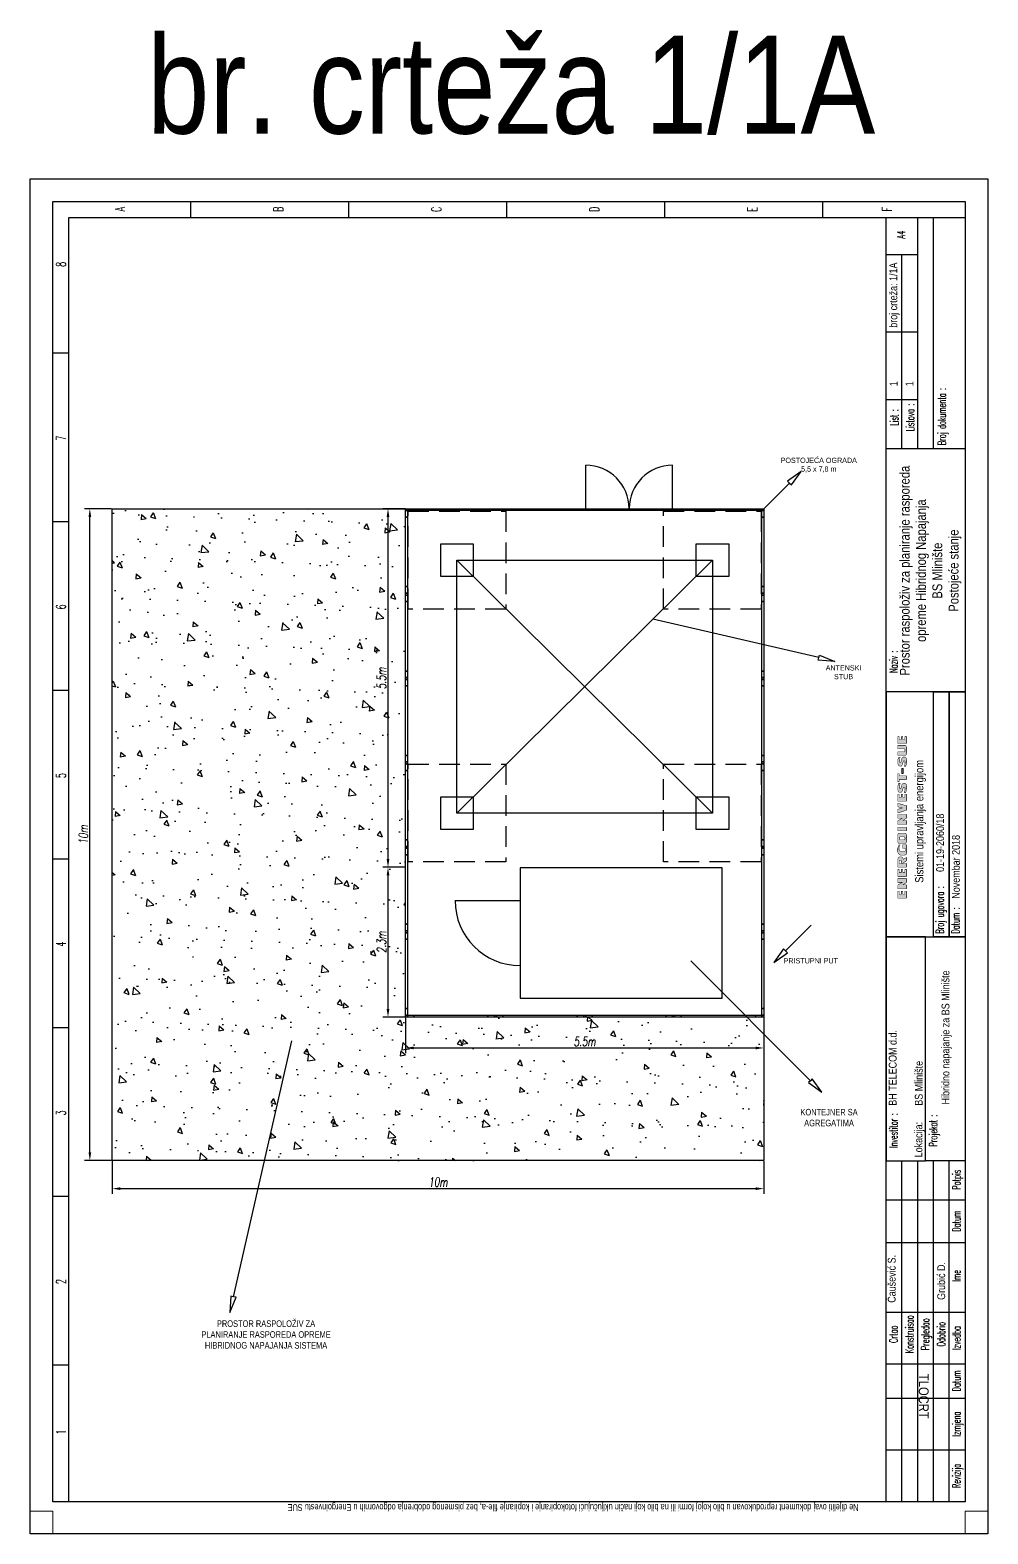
# Model space of a CAD drawing. Header units: millimetres. Extents: x 17886 to 18265, y -8727 to -7321.
# Drawn here: x 17885.7 to 18032.7, y -7551.6 to -7320.9 of the extents above; entities that cross this region are included whole.
import ezdxf

# ---------------------------------------------------------------- set-up
doc = ezdxf.new("R2010")
doc.units = ezdxf.units.MM
doc.linetypes.add('HIDDEN2', pattern=[4.7625, 3.175, -1.5875])
for name, color, linetype in [('00 uvodnice', 82, 'Continuous'), ('01-KOSTUR ORMARA', 7, 'Continuous'), ('OO cn60', 1, 'Continuous')]:
    doc.layers.add(name, color=color, linetype=linetype)
doc.layers.add('50 plava', color=5, linetype='Continuous', lineweight=0)
doc.styles.add('ARIAL NARROW', font='ARIALN.TTF')
doc.styles.add('KOTE ZA MONNTAZU', font='simplex.shx', dxfattribs={"width": 0.7, "oblique": 8, "height": 1.4})
doc.styles.add('simboli', font='symbol.ttf', dxfattribs={"width": 0.6, "height": 2.2})
doc.dimstyles.new('KOTE ZA MONTAZU u Metrima', dxfattribs={"dimscale": 0, "dimtxt": 1.4, "dimasz": 1.25, "dimexe": 0.8, "dimexo": 0.1, "dimgap": 0.3, "dimtad": 1, "dimdec": 4, "dimlfac": 0.1, "dimzin": 12, "dimdsep": 46, "dimtxsty": 'KOTE ZA MONNTAZU', "dimcen": 1.25, "dimclrt": 1, "dimadec": 4, "dimazin": 0, "dimtfac": 1, "dimtdec": 4, "dimtmove": 0, "dimatfit": 3, "dimfxl": 1, "dimtolj": 2, "dimtzin": 0, "dimarcsym": 0})

# ---------------------------------------------------------------- blocks, each defined once
blk = doc.blocks.new('*D229')
at = {"color": 0, "lineweight": -2, "transparency": 16777216}
for p, q in [((17943.2, -7449.34), (17939.81, -7449.34)), ((17940.61, -7471.09), (17940.61, -7450.59)), ((17943.2, -7472.34), (17939.81, -7472.34))]:
    blk.add_line(p, q, dxfattribs=at)
at = {"color": 0, "transparency": 16777216}
for points in [[(17940.4, -7450.59), (17940.82, -7450.59), (17940.61, -7449.34)], [(17940.4, -7471.09), (17940.82, -7471.09), (17940.61, -7472.34)]]:
    blk.add_solid(points, dxfattribs=at)
at = {"layer": 'Defpoints', "color": 0, "transparency": 16777216}
for p in [(17940.61, -7449.34), (17943.3, -7449.34), (17943.3, -7472.34)]:
    blk.add_point(p, dxfattribs=at)
at = {"color": 1, "transparency": 16777216, "insert": (17939.61, -7460.84), "char_height": 1.4, "attachment_point": 5, "rotation": 90, "style": 'KOTE ZA MONNTAZU'}
blk.add_mtext('\\A2;2.3m', dxfattribs=at)
blk = doc.blocks.new('*D230')
at = {"color": 0, "lineweight": -2, "transparency": 16777216}
for p, q in [((17943.2, -7394.34), (17939.81, -7394.34)), ((17940.61, -7448.09), (17940.61, -7395.59)), ((17943.2, -7449.34), (17939.81, -7449.34))]:
    blk.add_line(p, q, dxfattribs=at)
at = {"color": 0, "transparency": 16777216}
for points in [[(17940.4, -7395.59), (17940.82, -7395.59), (17940.61, -7394.34)], [(17940.4, -7448.09), (17940.82, -7448.09), (17940.61, -7449.34)]]:
    blk.add_solid(points, dxfattribs=at)
at = {"layer": 'Defpoints', "color": 0, "transparency": 16777216}
for p in [(17940.61, -7394.34), (17943.3, -7394.34), (17943.3, -7449.34)]:
    blk.add_point(p, dxfattribs=at)
at = {"color": 1, "transparency": 16777216, "insert": (17939.61, -7420.35), "char_height": 1.4, "attachment_point": 5, "rotation": 90, "style": 'KOTE ZA MONNTAZU'}
blk.add_mtext('\\A2;5.5m', dxfattribs=at)
blk = doc.blocks.new('*D231')
at = {"color": 0, "lineweight": -2, "transparency": 16777216}
for p, q in [((17943.3, -7472.44), (17943.3, -7477.87)), ((17998.3, -7472.44), (17998.3, -7477.87)), ((17944.55, -7477.07), (17997.05, -7477.07))]:
    blk.add_line(p, q, dxfattribs=at)
at = {"color": 0, "transparency": 16777216}
for points in [[(17944.55, -7476.86), (17944.55, -7477.28), (17943.3, -7477.07)], [(17997.05, -7476.86), (17997.05, -7477.28), (17998.3, -7477.07)]]:
    blk.add_solid(points, dxfattribs=at)
at = {"layer": 'Defpoints', "color": 0, "transparency": 16777216}
for p in [(17943.3, -7472.34), (17998.3, -7472.34), (17998.3, -7477.07)]:
    blk.add_point(p, dxfattribs=at)
at = {"color": 1, "transparency": 16777216, "insert": (17970.8, -7476.07), "char_height": 1.4, "attachment_point": 5, "style": 'KOTE ZA MONNTAZU'}
blk.add_mtext('\\A2;5.5m', dxfattribs=at)
blk = doc.blocks.new('*D227')
at = {"color": 0, "lineweight": -2, "transparency": 16777216}
for p, q in [((17898.3, -7494.44), (17898.3, -7499.45)), ((17998.3, -7494.44), (17998.3, -7499.45)), ((17899.55, -7498.65), (17997.05, -7498.65))]:
    blk.add_line(p, q, dxfattribs=at)
at = {"color": 0, "transparency": 16777216}
for points in [[(17899.55, -7498.44), (17899.55, -7498.86), (17898.3, -7498.65)], [(17997.05, -7498.44), (17997.05, -7498.86), (17998.3, -7498.65)]]:
    blk.add_solid(points, dxfattribs=at)
at = {"layer": 'Defpoints', "color": 0, "transparency": 16777216}
for p in [(17898.3, -7494.34), (17998.3, -7494.34), (17998.3, -7498.65)]:
    blk.add_point(p, dxfattribs=at)
at = {"color": 1, "transparency": 16777216, "insert": (17948.3, -7497.65), "char_height": 1.4, "attachment_point": 5, "style": 'KOTE ZA MONNTAZU'}
blk.add_mtext('\\A2;10m', dxfattribs=at)
blk = doc.blocks.new('*D228')
at = {"color": 0, "lineweight": -2, "transparency": 16777216}
for p, q in [((17898.2, -7394.34), (17894.05, -7394.34)), ((17894.85, -7493.09), (17894.85, -7395.59)), ((17898.2, -7494.34), (17894.05, -7494.34))]:
    blk.add_line(p, q, dxfattribs=at)
at = {"color": 0, "transparency": 16777216}
for points in [[(17894.65, -7395.59), (17895.06, -7395.59), (17894.85, -7394.34)], [(17894.65, -7493.09), (17895.06, -7493.09), (17894.85, -7494.34)]]:
    blk.add_solid(points, dxfattribs=at)
at = {"layer": 'Defpoints', "color": 0, "transparency": 16777216}
for p in [(17894.85, -7394.34), (17898.3, -7394.34), (17898.3, -7494.34)]:
    blk.add_point(p, dxfattribs=at)
at = {"color": 1, "transparency": 16777216, "insert": (17893.85, -7444.34), "char_height": 1.4, "attachment_point": 5, "rotation": 90, "style": 'KOTE ZA MONNTAZU'}
blk.add_mtext('\\A2;10m', dxfattribs=at)
blk = doc.blocks.new('Zaglavlje A4 prazno-Sue')
at = {"layer": '50 plava', "linetype": 'Continuous'}
h = blk.add_hatch(color=152, dxfattribs=at)
h.paths.add_polyline_path([(140.2, 18.67), (140.81, 18.67, 0.414214), (140.85, 18.7), (140.85, 18.96, 0.414214), (140.81, 18.99), (140.2, 18.99), (140.2, 19.45), (140.81, 19.45, 0.414214), (140.85, 19.48), (140.85, 19.74, 0.414214), (140.81, 19.77), (139.37, 19.77, 0.414214), (139.33, 19.74), (139.33, 17.86, 0.414214), (139.37, 17.83), (140.81, 17.83, 0.414214), (140.85, 17.86), (140.85, 18.17, 0.414214), (140.81, 18.21), (140.2, 18.21)])
h.paths.add_polyline_path([(141.39, 17.86, 0.414214), (141.42, 17.83), (142.22, 17.83, 0.414214), (142.25, 17.86), (142.25, 18.64), (142.78, 17.84, 0.250765), (142.81, 17.83), (143.57, 17.83, 0.414214), (143.6, 17.86), (143.6, 19.74, 0.414214), (143.57, 19.77), (142.82, 19.77, 0.414214), (142.79, 19.74), (142.79, 18.8), (142.21, 19.76, 0.261275), (142.18, 19.77), (141.42, 19.77, 0.414214), (141.39, 19.74)])
h.paths.add_polyline_path([(144.13, 17.86, 0.414214), (144.16, 17.83), (145.61, 17.83, 0.414214), (145.64, 17.86), (145.64, 18.17, 0.414214), (145.61, 18.21), (144.99, 18.21), (144.99, 18.67), (145.61, 18.67, 0.414214), (145.64, 18.7), (145.64, 18.96, 0.414214), (145.61, 18.99), (144.99, 18.99), (144.99, 19.45), (145.61, 19.45, 0.414214), (145.64, 19.48), (145.64, 19.74, 0.414214), (145.61, 19.77), (144.16, 19.77, 0.414214), (144.13, 19.74)])
h.paths.add_polyline_path([(146.14, 17.83), (146.91, 17.83, 0.414214), (146.95, 17.86), (146.95, 18.75), (146.95, 19.45), (147.38, 19.45, -1.104988), (147.33, 18.91), (146.95, 18.91), (146.95, 18.75), (147.53, 17.84, 0.254408), (147.56, 17.83), (148.24, 17.83, 0.593374), (148.26, 17.88), (147.81, 18.58, 1), (147.81, 19.77), (146.17, 19.77, 0.414214), (146.14, 19.74)])
h.paths.add_polyline_path([(148.77, 18.31, 0.360865), (149.18, 17.82), (151.04, 17.82), (151.04, 18.7, 0.414214), (151, 18.74), (150.32, 18.74, 0.414214), (150.28, 18.7), (150.28, 18.31, -0.333333), (150.12, 18.09), (149.8, 18.09, -0.5), (149.63, 18.31), (149.63, 19.17, -0.414214), (149.96, 19.49), (150.39, 19.49, -0.2), (151.04, 19.22), (151.04, 19.49), (150.44, 19.71), (150.26, 19.78), (149.98, 19.78), (149.58, 19.78, 0.332065), (148.77, 19.17)])
h.paths.add_polyline_path([(151.32, 18.26, 0.414214), (151.75, 17.83), (153.16, 17.83, 0.396216), (153.56, 18.22), (153.56, 19.42, 0.440087), (153.16, 19.77), (151.75, 19.77, 0.443886), (151.32, 19.4)])
h.paths.add_polyline_path([(152.13, 19.2, -0.414214), (152.35, 19.42), (152.56, 19.42, -0.414214), (152.78, 19.2), (152.78, 18.4, -0.414214), (152.56, 18.18), (152.35, 18.18, -0.414214), (152.13, 18.4)], flags=16)
h.paths.add_polyline_path([(154.08, 17.86, 0.414214), (154.11, 17.83), (154.85, 17.83, 0.414214), (154.89, 17.86), (154.89, 19.74, 0.414214), (154.85, 19.77), (154.11, 19.77, 0.414214), (154.08, 19.74)])
h.paths.add_polyline_path([(156.34, 18.64), (156.87, 17.84, 0.250765), (156.9, 17.83), (157.66, 17.83, 0.414214), (157.69, 17.86), (157.69, 19.74, 0.414214), (157.66, 19.77), (156.92, 19.77, 0.414214), (156.88, 19.74), (156.88, 18.8), (156.3, 19.76, 0.261275), (156.27, 19.77), (155.51, 19.77, 0.414214), (155.48, 19.74), (155.48, 17.86, 0.414214), (155.51, 17.83), (156.31, 17.83, 0.414214), (156.34, 17.86)])
h.paths.add_polyline_path([(158.61, 17.85, 0.325009), (158.64, 17.83), (159.56, 17.83, 0.336906), (159.59, 17.85), (160.11, 19.73, 0.495992), (160.08, 19.77), (159.4, 19.77, 0.336906), (159.36, 19.75), (159.1, 18.8), (158.8, 19.75, 0.32721), (158.77, 19.77), (158.03, 19.77, 0.509423), (158, 19.73)])
h.paths.add_polyline_path([(160.61, 17.86, 0.414214), (160.64, 17.83), (162.09, 17.83, 0.414214), (162.12, 17.86), (162.12, 18.17, 0.414214), (162.09, 18.21), (161.47, 18.21), (161.47, 18.67), (162.09, 18.67, 0.414214), (162.12, 18.7), (162.12, 18.96, 0.414214), (162.09, 18.99), (161.47, 18.99), (161.47, 19.45), (162.09, 19.45, 0.414214), (162.12, 19.48), (162.12, 19.74, 0.414214), (162.09, 19.77), (160.64, 19.77, 0.414214), (160.61, 19.74)])
h.paths.add_polyline_path([(163.31, 19.22), (163.34, 19.33), (163.41, 19.37), (163.54, 19.42), (163.68, 19.42), (163.83, 19.41), (164.01, 19.36), (164.18, 19.32), (164.5, 19.24), (164.5, 19.54), (164.17, 19.66), (163.93, 19.76), (163.66, 19.76), (163.24, 19.76), (163.02, 19.75), (162.73, 19.61), (162.59, 19.49), (162.5, 19.33), (162.49, 19.19), (162.51, 19.06), (162.56, 18.95), (162.61, 18.92), (162.67, 18.87), (162.75, 18.82), (162.84, 18.78), (162.96, 18.74), (163.09, 18.71), (163.21, 18.68), (163.44, 18.59), (163.59, 18.54), (163.66, 18.46), (163.67, 18.37), (163.67, 18.3), (163.63, 18.25), (163.55, 18.2), (163.41, 18.18), (163.24, 18.17), (163.09, 18.19), (162.93, 18.2), (162.73, 18.26), (162.5, 18.36), (162.47, 18.29), (162.45, 18.1), (162.59, 18.01), (162.71, 17.96), (162.9, 17.9), (163.08, 17.85), (163.24, 17.82), (163.95, 17.82), (164.19, 17.88), (164.33, 17.97), (164.42, 18.06), (164.49, 18.21), (164.52, 18.32), (164.53, 18.44), (164.52, 18.51), (164.47, 18.64), (164.37, 18.75), (164.24, 18.85), (164.08, 18.87), (163.91, 18.92), (163.8, 18.98), (163.68, 19.01), (163.55, 19.04), (163.37, 19.1)])
h.paths.add_polyline_path([(165.39, 17.87, 0.414214), (165.42, 17.83), (166.11, 17.83, 0.414214), (166.14, 17.87), (166.14, 19.46), (166.61, 19.46, 0.414214), (166.64, 19.5), (166.64, 19.74, 0.414214), (166.61, 19.77), (164.91, 19.77, 0.414214), (164.87, 19.74), (164.87, 19.5, 0.414214), (164.91, 19.46), (165.39, 19.46)])
h = blk.add_hatch(color=152, dxfattribs=at)
h.paths.add_polyline_path([(174.09, 18.99), (174.09, 19.45), (174.71, 19.45, 0.414214), (174.74, 19.48), (174.74, 19.74, 0.414214), (174.71, 19.77), (173.26, 19.77, 0.414214), (173.23, 19.74), (173.23, 17.86, 0.414214), (173.26, 17.83), (174.71, 17.83, 0.414214), (174.74, 17.86), (174.74, 18.17, 0.414214), (174.71, 18.21), (174.09, 18.21), (174.09, 18.67), (174.71, 18.67, 0.414214), (174.74, 18.7), (174.74, 18.96, 0.414214), (174.71, 18.99)])
h.paths.add_polyline_path([(172.84, 19.77), (172.05, 19.77), (172.05, 18.4, -0.414214), (171.84, 18.18), (171.62, 18.18, -0.414214), (171.41, 18.4), (171.41, 19.77), (170.6, 19.77), (170.6, 18.26, 0.414214), (171.03, 17.83), (172.43, 17.83, 0.42682), (172.84, 18.26)])
h.paths.add_polyline_path([(170.23, 18.21), (170.27, 18.32), (170.28, 18.44), (170.27, 18.51), (170.22, 18.64), (170.12, 18.75), (169.98, 18.85), (169.83, 18.87), (169.66, 18.92), (169.54, 18.98), (169.43, 19.01), (169.3, 19.04), (169.15, 19.09), (169.11, 19.13), (169.06, 19.22), (169.08, 19.33), (169.16, 19.37), (169.29, 19.42), (169.43, 19.42), (169.58, 19.41), (169.76, 19.36), (169.93, 19.32), (170.25, 19.24), (170.25, 19.54), (169.92, 19.66), (169.68, 19.76), (169.41, 19.76), (168.99, 19.76), (168.76, 19.75), (168.47, 19.61), (168.34, 19.49), (168.25, 19.33), (168.24, 19.19), (168.26, 19.06), (168.3, 18.95), (168.36, 18.92), (168.42, 18.87), (168.5, 18.82), (168.59, 18.78), (168.71, 18.74), (168.83, 18.71), (168.96, 18.68), (169.18, 18.59), (169.34, 18.54), (169.41, 18.46), (169.42, 18.37), (169.42, 18.3), (169.38, 18.25), (169.3, 18.2), (169.16, 18.18), (168.99, 18.17), (168.83, 18.19), (168.68, 18.2), (168.47, 18.26), (168.25, 18.36), (168.21, 18.29), (168.2, 18.1), (168.34, 18.01), (168.46, 17.96), (168.64, 17.9), (168.82, 17.85), (168.99, 17.82), (169.7, 17.82), (169.94, 17.88), (170.08, 17.97), (170.17, 18.06)])
h.paths.add_polyline_path([(167.76, 18.58), (167.76, 18.9), (166.66, 18.9), (166.66, 18.58)])
at = {"color": 7, "true_color": 0xffffff}
blk.add_lwpolyline([(297, 0), (0, 0), (0, 210), (297, 210)], close=True, dxfattribs=at)
at = {"color": 7, "lineweight": 0, "true_color": 0xffffff}
for points in [[(5, 205), (0, 205), (0, 210), (5, 210)], [(5, 0), (0, 0), (0, 5), (5, 5)]]:
    blk.add_lwpolyline(points, close=True, dxfattribs=at)
at = {"layer": '01-KOSTUR ORMARA'}
for p, q in [((36.96, 201.53), (36.96, 205)), ((73.93, 201.53), (73.93, 205)), ((110.89, 201.53), (110.89, 205)), ((147.86, 201.53), (147.86, 205)), ((184.82, 201.53), (184.82, 205)), ((221.78, 201.53), (221.78, 205)), ((258.75, 201.53), (258.75, 205)), ((288.53, 174.79), (292, 174.79)), ((288.53, 140.13), (292, 140.13)), ((288.53, 105.48), (292, 105.48)), ((288.53, 70.83), (292, 70.83)), ((288.53, 36.17), (292, 36.17)), ((18.35, 5), (18.35, 22.33)), ((29.7, 5), (29.7, 22.33)), ((37.21, 5), (37.21, 22.33)), ((48.56, 5), (48.56, 22.33)), ((63.76, 5), (63.76, 22.33)), ((73.18, 5), (73.18, 22.33)), ((248.58, 15.4), (248.58, 22.33)), ((263.39, 15.4), (263.39, 22.33)), ((280.35, 15.4), (280.35, 22.33)), ((7, 18.86), (81.79, 18.86)), ((237.86, 18.86), (280.35, 18.86)), ((7, 15.4), (81.79, 15.4)), ((237.86, 15.4), (288.53, 15.4)), ((7, 11.93), (81.79, 11.93)), ((237.86, 11.93), (288.53, 11.93)), ((7, 8.47), (81.79, 8.47))]:
    blk.add_line(p, q, dxfattribs=at)
for points in [[(7, 205), (292, 205), (292, 5), (7, 5)], [(7, 22.33), (288.53, 22.33), (288.53, 5), (7, 5)], [(81.79, 13.66), (130.83, 13.66), (130.83, 22.33), (81.79, 22.33)], [(130.83, 11.93), (184.55, 11.93), (184.55, 22.33), (130.83, 22.33)], [(184.55, 22.33), (237.86, 22.33), (237.86, 5), (184.55, 5)], [(81.79, 13.66), (130.83, 13.66), (130.83, 5), (81.79, 5)], [(130.83, 11.93), (184.55, 11.93), (184.55, 8.47), (130.83, 8.47)], [(130.83, 8.47), (184.55, 8.47), (184.55, 5), (130.83, 5)]]:
    blk.add_lwpolyline(points, close=True, dxfattribs=at)
blk.add_lwpolyline([(7, 201.53), (288.53, 201.53), (288.53, 5)], dxfattribs=at)
at = {"layer": '50 plava', "color": 152, "linetype": 'Continuous', "const_width": 0.104}
for points in [[(140.81, 17.83), (139.37, 17.83, -0.414214), (139.33, 17.86), (139.33, 19.74, -0.414214), (139.37, 19.77), (140.81, 19.77, -0.414214), (140.85, 19.74), (140.85, 19.48, -0.414214), (140.81, 19.45), (140.2, 19.45), (140.2, 18.99), (140.81, 18.99, -0.414214), (140.85, 18.96), (140.85, 18.7, -0.414214), (140.81, 18.67), (140.2, 18.67), (140.2, 18.21), (140.81, 18.21, -0.414214), (140.85, 18.17), (140.85, 17.86, -0.414214)], [(141.39, 19.74), (141.39, 17.86, 0.414214), (141.42, 17.83), (142.22, 17.83, 0.414214), (142.25, 17.86), (142.25, 18.64), (142.78, 17.84, 0.250765), (142.81, 17.83), (143.57, 17.83, 0.414214), (143.6, 17.86), (143.6, 19.74, 0.414214), (143.57, 19.77), (142.82, 19.77, 0.414214), (142.79, 19.74), (142.79, 18.8), (142.21, 19.76, 0.261275), (142.18, 19.77), (141.42, 19.77, 0.414214)], [(145.61, 17.83), (144.16, 17.83, -0.414214), (144.13, 17.86), (144.13, 19.74, -0.414214), (144.16, 19.77), (145.61, 19.77, -0.414214), (145.64, 19.74), (145.64, 19.48, -0.414214), (145.61, 19.45), (144.99, 19.45), (144.99, 18.99), (145.61, 18.99, -0.414214), (145.64, 18.96), (145.64, 18.7, -0.414214), (145.61, 18.67), (144.99, 18.67), (144.99, 18.21), (145.61, 18.21, -0.414214), (145.64, 18.17), (145.64, 17.86, -0.414214)], [(151.32, 18.26), (151.32, 19.4, -0.443886), (151.75, 19.77), (153.16, 19.77, -0.459508), (153.56, 19.4), (153.56, 18.26, -0.42682), (153.16, 17.83), (151.75, 17.83, -0.414214)], [(154.08, 17.86), (154.08, 19.74, -0.414214), (154.11, 19.77), (154.85, 19.77, -0.414214), (154.89, 19.74), (154.89, 17.86, -0.414214), (154.85, 17.83), (154.11, 17.83, -0.414214)], [(155.48, 19.74), (155.48, 17.86, 0.414214), (155.51, 17.83), (156.31, 17.83, 0.414214), (156.34, 17.86), (156.34, 18.64), (156.87, 17.84, 0.250765), (156.9, 17.83), (157.66, 17.83, 0.414214), (157.69, 17.86), (157.69, 19.74, 0.414214), (157.66, 19.77), (156.92, 19.77, 0.414214), (156.88, 19.74), (156.88, 18.8), (156.3, 19.76, 0.261275), (156.27, 19.77), (155.51, 19.77, 0.414214)], [(158, 19.73), (158.61, 17.85, 0.325009), (158.64, 17.83), (159.56, 17.83, 0.336906), (159.59, 17.85), (160.11, 19.73, 0.495992), (160.08, 19.77), (159.4, 19.77, 0.336906), (159.36, 19.75), (159.1, 18.8), (158.8, 19.75, 0.32721), (158.77, 19.77), (158.03, 19.77, 0.509423)], [(162.09, 17.83), (160.64, 17.83, -0.414214), (160.61, 17.86), (160.61, 19.74, -0.414214), (160.64, 19.77), (162.09, 19.77, -0.414214), (162.12, 19.74), (162.12, 19.48, -0.414214), (162.09, 19.45), (161.47, 19.45), (161.47, 18.99), (162.09, 18.99, -0.414214), (162.12, 18.96), (162.12, 18.7, -0.414214), (162.09, 18.67), (161.47, 18.67), (161.47, 18.21), (162.09, 18.21, -0.414214), (162.12, 18.17), (162.12, 17.86, -0.414214)], [(164.87, 19.5), (164.87, 19.74, -0.414214), (164.91, 19.77), (166.61, 19.77, -0.414214), (166.64, 19.74), (166.64, 19.5, -0.414214), (166.61, 19.46), (166.14, 19.46), (166.14, 17.87, -0.414214), (166.11, 17.83), (165.42, 17.83, -0.414214), (165.39, 17.87), (165.39, 19.46), (164.91, 19.46, -0.414214)], [(171.41, 19.77), (171.41, 18.4, 0.414214), (171.62, 18.18), (171.84, 18.18, 0.414214), (172.05, 18.4), (172.05, 19.77), (172.84, 19.77), (172.84, 18.26, -0.42682), (172.43, 17.83), (171.03, 17.83, -0.414214), (170.6, 18.26), (170.6, 19.77)], [(174.71, 17.83), (173.26, 17.83, -0.414214), (173.23, 17.86), (173.23, 19.74, -0.414214), (173.26, 19.77), (174.71, 19.77, -0.414214), (174.74, 19.74), (174.74, 19.48, -0.414214), (174.71, 19.45), (174.09, 19.45), (174.09, 18.99), (174.71, 18.99, -0.414214), (174.74, 18.96), (174.74, 18.7, -0.414214), (174.71, 18.67), (174.09, 18.67), (174.09, 18.21), (174.71, 18.21, -0.414214), (174.74, 18.17), (174.74, 17.86, -0.414214)], [(152.13, 18.4), (152.13, 19.2, -0.414214), (152.35, 19.42), (152.56, 19.42, -0.414214), (152.78, 19.2), (152.78, 18.4, -0.414214), (152.56, 18.18), (152.35, 18.18, -0.414214)]]:
    blk.add_lwpolyline(points, format="xyb", close=True, dxfattribs=at)
for points in [[(146.14, 17.83), (146.14, 19.74, -0.414214), (146.17, 19.77), (147.81, 19.77, -1), (147.81, 18.58), (148.26, 17.88, -0.593374), (148.24, 17.83), (147.56, 17.83, -0.254408), (147.53, 17.84), (146.95, 18.75), (146.95, 17.86, -0.414214), (146.91, 17.83), (146.14, 17.83)], [(151.04, 17.82), (151.04, 18.7, 0.414214), (151, 18.74), (150.32, 18.74, 0.414214), (150.28, 18.7), (150.28, 18.31, -0.333333), (150.12, 18.09), (149.8, 18.09, -0.5), (149.63, 18.31), (149.63, 19.17, -0.414214), (149.96, 19.49), (150.39, 19.49, -0.2), (151.04, 19.22), (151.04, 19.49), (150.44, 19.71), (150.26, 19.78), (149.98, 19.78), (149.58, 19.78, 0.332065), (148.77, 19.17), (148.77, 18.31, 0.360865), (149.18, 17.82), (151.04, 17.82)], [(146.95, 18.75), (146.95, 19.45), (147.38, 19.45, -1.104988), (147.33, 18.91), (146.95, 18.91)]]:
    blk.add_lwpolyline(points, format="xyb", dxfattribs=at)
for points in [[(164.5, 19.24), (164.5, 19.54), (164.17, 19.66), (163.93, 19.76), (163.66, 19.76), (163.24, 19.76), (163.02, 19.75), (162.73, 19.61), (162.59, 19.49), (162.5, 19.33), (162.49, 19.19), (162.51, 19.06), (162.56, 18.95), (162.61, 18.92), (162.67, 18.87), (162.75, 18.82), (162.84, 18.78), (162.96, 18.74), (163.09, 18.71), (163.21, 18.68), (163.44, 18.59), (163.59, 18.54), (163.66, 18.46), (163.67, 18.37), (163.67, 18.3), (163.63, 18.25), (163.55, 18.2), (163.41, 18.18), (163.24, 18.17), (163.09, 18.19), (162.93, 18.2), (162.73, 18.26), (162.5, 18.36), (162.47, 18.29), (162.45, 18.1), (162.59, 18.01), (162.71, 17.96), (162.9, 17.9), (163.08, 17.85), (163.24, 17.82), (163.95, 17.82), (164.19, 17.88), (164.33, 17.97), (164.42, 18.06), (164.49, 18.21), (164.52, 18.32), (164.53, 18.44), (164.52, 18.51), (164.47, 18.64), (164.37, 18.75), (164.24, 18.85), (164.08, 18.87), (163.91, 18.92), (163.8, 18.98), (163.68, 19.01), (163.55, 19.04), (163.4, 19.09), (163.36, 19.13), (163.31, 19.22), (163.34, 19.33), (163.41, 19.37), (163.54, 19.42), (163.68, 19.42), (163.83, 19.41), (164.01, 19.36), (164.18, 19.32)], [(170.25, 19.24), (170.25, 19.54), (169.92, 19.66), (169.68, 19.76), (169.41, 19.76), (168.99, 19.76), (168.76, 19.75), (168.47, 19.61), (168.34, 19.49), (168.25, 19.33), (168.24, 19.19), (168.26, 19.06), (168.3, 18.95), (168.36, 18.92), (168.42, 18.87), (168.5, 18.82), (168.59, 18.78), (168.71, 18.74), (168.83, 18.71), (168.96, 18.68), (169.18, 18.59), (169.34, 18.54), (169.41, 18.46), (169.42, 18.37), (169.42, 18.3), (169.38, 18.25), (169.3, 18.2), (169.16, 18.18), (168.99, 18.17), (168.83, 18.19), (168.68, 18.2), (168.47, 18.26), (168.25, 18.36), (168.21, 18.29), (168.2, 18.1), (168.34, 18.01), (168.46, 17.96), (168.64, 17.9), (168.82, 17.85), (168.99, 17.82), (169.7, 17.82), (169.94, 17.88), (170.08, 17.97), (170.17, 18.06), (170.23, 18.21), (170.27, 18.32), (170.28, 18.44), (170.27, 18.51), (170.22, 18.64), (170.12, 18.75), (169.98, 18.85), (169.83, 18.87), (169.66, 18.92), (169.54, 18.98), (169.43, 19.01), (169.3, 19.04), (169.15, 19.09), (169.11, 19.13), (169.06, 19.22), (169.08, 19.33), (169.16, 19.37), (169.29, 19.42), (169.43, 19.42), (169.58, 19.41), (169.76, 19.36), (169.93, 19.32)]]:
    blk.add_lwpolyline(points, close=True, dxfattribs=at)
at = {"layer": '50 plava', "color": 152, "linetype": 'Continuous', "elevation": -0.1}
blk.add_lwpolyline([(166.66, 18.9), (167.76, 18.9), (167.76, 18.58), (166.66, 18.58)], close=True, dxfattribs=at)
at = {"color": 7, "width": 0.7}
blk.add_text('Ne dijeliti ovaj dokument reprodukovan u bilo kojoj formi ili na bilo koji način uključujući fotokopiranje i kopiranje file-a, bez pismenog odobrenja odgovornih u Energoinvestu SUE', height=1.5, rotation=90, dxfattribs=at).set_placement((6.54, 28.38))
at = {"layer": '00 uvodnice', "color": 0, "linetype": 'Continuous', "insert": (142.7, 15.95), "char_height": 1.8, "width": 32.6967, "attachment_point": 1, "style": 'ARIAL NARROW'}
blk.add_mtext('Sistemi upravljanja energijom', dxfattribs=at)
at = {"layer": 'OO cn60', "color": 0, "linetype": 'Continuous', "style": 'simboli'}
for s, insert, char_height, width, attachment_point in [('{\\Fsimplex|c238;1}', (22.35, 204.3), 2.1214, 5.8258, 2), ('{\\Fsimplex|c238;2}', (55.31, 204.3), 2.1214, 5.8258, 2), ('{\\Fsimplex|c0;3}', (92.27, 204.3), 2.1214, 5.8258, 2), ('{\\Fsimplex|c238;4}', (129.24, 204.3), 2.1214, 5.8258, 2), ('{\\Fsimplex|c238;5}', (166.2, 204.3), 2.1214, 5.8258, 2), ('{\\Fsimplex|c238;6}', (203.17, 204.3), 2.1214, 5.8258, 2), ('{\\Fsimplex|c238;7}', (240.13, 204.3), 2.1214, 5.8258, 2), ('{\\Fsimplex|c238;8}', (278.25, 204.3), 2.1214, 5.8258, 2), ('{\\Fsimplex|c238;A}', (290.3, 191.31), 2.1214, 5.8258, 2), ('{\\Fsimplex|c238;B}', (290.3, 156.66), 2.1214, 5.8258, 2), ('{\\Fsimplex|c238;C}', (290.3, 122), 2.1214, 5.8258, 2), ('{\\Fsimplex|c238;D}', (290.3, 87.35), 2.1214, 5.8258, 2), ('{\\Fsimplex|c238;E}', (290.3, 52.7), 2.1214, 5.8258, 2), ('{\\Fsimplex|c238;F}', (290.3, 23.18), 2.1214, 5.8258, 2), ('{\\Fsimplex|c238;Crtao}', (43.76, 21.56), 1.7679, 11.3046, 2), ('{\\Fsimplex|c238;Investitor :}', (88.39, 21.56), 1.7679, 11.3046, 2), ('{\\Fsimplex|c238;Naziv :}', (191.15, 21.56), 1.7679, 11.3046, 2), ('{\\Fsimplex|c238;List :}', (244.68, 21.41), 1.7679, 11.3046, 2), ('{\\Fsimplex|c238;A4}', (284.73, 19.89), 1.7679, 4.0787, 2), ('{\\Fsimplex|c238;Konstruisao}', (43.76, 18.09), 1.7679, 11.3046, 2), ('{\\Fsimplex|c238;Listova :}', (244.68, 17.94), 1.7679, 11.3046, 2), ('{\\Fsimplex|c238;Pregledao}', (43.76, 14.63), 1.7679, 11.3046, 2), ('{\\Fsimplex|c238;Odobrio}', (43.76, 11.16), 1.7679, 11.3046, 2), ('{\\Fsimplex|c238;Projekat :}', (88.39, 12.9), 1.7679, 11.3046, 2), ('{\\Fsimplex|c238;Broj ugovora :}', (131.54, 11.44), 1.7679, 14.0447, 1), ('{\\Fsimplex|c238;Broj dokumenta :}', (238.58, 11.01), 1.7679, 16.5025, 1), ('{\\Fsimplex|c238;Revizija}', (12.7, 7.78), 1.7679, 11.3046, 2), ('{\\Fsimplex|c238;Izmjena}', (24.06, 7.78), 1.7679, 11.3046, 2), ('{\\Fsimplex|c238;Datum}', (33.53, 7.78), 1.7679, 11.3046, 2), ('{\\Fsimplex|c238;Izvedba}', (42.91, 7.78), 1.7679, 11.3046, 2), ('{\\Fsimplex|c238;Ime}', (56.55, 7.78), 1.7679, 11.3046, 2), ('{\\Fsimplex|c238;Datum}', (68.51, 7.78), 1.7679, 11.3046, 2), ('{\\Fsimplex|c238;Potpis}', (77.61, 7.78), 1.7679, 11.3046, 2), ('{\\Fsimplex|c238;Datum :}', (131.54, 7.98), 1.7679, 11.3046, 1)]:
    blk.add_mtext(s, dxfattribs=dict(at, insert=insert, char_height=char_height, width=width, attachment_point=attachment_point))

msp = doc.modelspace()

# ---------------------------------------------------------------- hatches: boundary and pattern name
h = msp.add_hatch()
h.set_pattern_fill('AR-CONC', color=4, scale=0.05, angle=-90)
h.set_pattern_definition([(320, (25447.695, -8279.859), (-0.796954, -9.1092334), [0.9525, -10.4775]), (265, (25447.695, -8279.859), (9.552842, 1.762171), [0.762, -8.382029]), (10.45144, (25447.628, -8280.618), (8.755888, -7.347062), [0.8095, -8.904512]), (316.1842, (25450.235, -8279.859), (-2.102116, -13.553952), [1.42875, -15.71625]), (6.63556, (25450.06, -8280.989), (12.371306, -11.870207), [1.21425, -13.35678]), (261.18415, (25450.235, -8279.86), (12.371306, -11.870207), [1.142998, -12.572987]), (291, (25449.6, -8281.129), (-5.11326, -7.5807196), [0.9525, -10.4775]), (236, (25449.6, -8281.129), (9.209398, -3.090101), [0.762, -8.382]), (341.45144, (25449.1735, -8281.761), (4.096138, -10.670821), [0.8095, -8.904497]), (307.5, (25447.6947, -8279.8593), (4.227752, -0.1544302), [0, -8.2804, 0, -8.509, 0, -8.41375]), (277.5, (25447.6947, -8279.8593), (5.0090287, -3.340983), [0, -4.8514, 0, -8.0899, 0, -3.20675]), (237.5, (25447.6947, -8277.0272), (-0.2864372, -6.7795298), [0, -3.175, 0, -9.906, 0, -13.1445]), (227.5, (25447.6947, -8275.757), (1.2713246, -7.406459), [0, -4.1275, 0, -6.5786, 0, -9.3345])])
h.paths.add_polyline_path([(17998.29502, -7494.33697), (17998.29502, -7472.36697), (17990.01711, -7472.36697), (17990.01711, -7478.97494), (17990.43378, -7478.97494), (17990.01711, -7481.47494), (17989.60045, -7478.97494), (17990.01711, -7478.97494), (17990.01711, -7472.36697), (17943.26502, -7472.36697), (17943.26502, -7394.33697), (17898.29502, -7394.33697), (17898.29502, -7494.33697)])
h.paths.add_polyline_path([(17988.33658, -7481.63312), (17988.33658, -7489.06177), (17991.34959, -7489.06177), (17991.34959, -7481.63312)], flags=24)

# ---------------------------------------------------------------- linework, layer by layer
at = {"color": 4}
msp.add_line((17943.29502, -7394.33697), (17943.26502, -7394.33697), dxfattribs=at)
for points in [[(17970.94502, -7394.33697), (17970.94502, -7387.66197)], [(17984.29502, -7394.33697), (17984.29502, -7387.66197)]]:
    msp.add_lwpolyline(points, dxfattribs=at)
at = {"color": 1}
for points in [[(18002.23293, -7390.39906), (18002.52756, -7390.69369), (18004.0007, -7388.63129), (18001.9383, -7390.10443), (18002.23293, -7390.39906), (17998.29502, -7394.33697)], [(18006.72629, -7417.18944), (18006.82079, -7416.78363), (18009.16116, -7417.75639), (18006.6318, -7417.59525), (18006.72629, -7417.18944), (17981.27563, -7411.2633)], [(18001.60575, -7462.16461), (18001.31113, -7461.86998), (17999.83799, -7463.93238), (18001.90038, -7462.45924), (18001.60575, -7462.16461), (18005.54367, -7458.2267)], [(18005.42843, -7482.08754), (18005.1338, -7482.38217), (18007.1962, -7483.85531), (18005.72306, -7481.79291), (18005.42843, -7482.08754), (17987.06069, -7463.7198)], [(17916.90708, -7515.22188), (17916.50086, -7515.12918), (17916.35087, -7517.65922), (17917.31331, -7515.31458), (17916.90708, -7515.22188), (17925.85937, -7475.99269)]]:
    msp.add_lwpolyline(points, dxfattribs=at)
at = {"color": 3}
msp.add_lwpolyline([(17998.29502, -7394.33697), (17998.29502, -7494.33697), (17898.29502, -7494.33697), (17898.29502, -7394.33697)], close=True, dxfattribs=at)
at = {"color": 6}
for points in [[(17943.59502, -7394.33697), (17943.59502, -7394.63697), (17943.29502, -7394.63697), (17943.29502, -7394.33697)], [(17943.59502, -7395.63697), (17943.29502, -7395.63697), (17943.29502, -7394.63697), (17943.59502, -7394.63697)], [(17943.59502, -7395.63697), (17943.59502, -7406.28697), (17943.29502, -7406.28697), (17943.29502, -7395.63697)], [(17943.59502, -7394.63697), (17943.59502, -7394.33697), (17944.59502, -7394.33697), (17944.59502, -7394.63697)], [(17955.94502, -7394.33697), (17955.94502, -7394.63697), (17944.59502, -7394.63697), (17944.59502, -7394.33697)], [(17955.94502, -7394.63697), (17955.94502, -7394.33697), (17956.94502, -7394.33697), (17956.94502, -7394.63697)], [(17957.24502, -7394.33697), (17957.24502, -7394.63697), (17956.94502, -7394.63697), (17956.94502, -7394.33697)], [(17957.24502, -7394.63697), (17957.24502, -7394.33697), (17958.24502, -7394.33697), (17958.24502, -7394.63697)], [(17969.64502, -7394.33697), (17969.64502, -7394.63697), (17958.24502, -7394.63697), (17958.24502, -7394.33697)], [(17969.64502, -7394.63697), (17969.64502, -7394.33697), (17970.64502, -7394.33697), (17970.64502, -7394.63697)], [(17970.94502, -7394.33697), (17970.94502, -7394.63697), (17970.64502, -7394.63697), (17970.64502, -7394.33697)], [(17984.29502, -7394.33697), (17984.29502, -7394.63697), (17970.94502, -7394.63697), (17970.94502, -7394.33697)], [(17984.59502, -7394.33697), (17984.59502, -7394.63697), (17984.29502, -7394.63697), (17984.29502, -7394.33697)], [(17984.59502, -7394.63697), (17984.59502, -7394.33697), (17985.59502, -7394.33697), (17985.59502, -7394.63697)], [(17996.99502, -7394.33697), (17996.99502, -7394.63697), (17985.59502, -7394.63697), (17985.59502, -7394.33697)], [(17996.99502, -7394.63697), (17996.99502, -7394.33697), (17997.99502, -7394.33697), (17997.99502, -7394.63697)], [(17998.29502, -7394.33697), (17998.29502, -7394.63697), (17997.99502, -7394.63697), (17997.99502, -7394.33697)], [(17998.29502, -7395.63697), (17997.99502, -7395.63697), (17997.99502, -7394.63697), (17998.29502, -7394.63697)], [(17998.29502, -7395.63697), (17998.29502, -7406.28697), (17997.99502, -7406.28697), (17997.99502, -7395.63697)], [(17943.59502, -7407.28697), (17943.29502, -7407.28697), (17943.29502, -7406.28697), (17943.59502, -7406.28697)], [(17943.59502, -7407.28697), (17943.59502, -7407.58697), (17943.29502, -7407.58697), (17943.29502, -7407.28697)], [(17943.59502, -7408.58697), (17943.29502, -7408.58697), (17943.29502, -7407.58697), (17943.59502, -7407.58697)], [(17998.29502, -7407.28697), (17997.99502, -7407.28697), (17997.99502, -7406.28697), (17998.29502, -7406.28697)], [(17998.29502, -7407.28697), (17998.29502, -7407.58697), (17997.99502, -7407.58697), (17997.99502, -7407.28697)], [(17998.29502, -7408.58697), (17997.99502, -7408.58697), (17997.99502, -7407.58697), (17998.29502, -7407.58697)], [(17943.59502, -7408.58697), (17943.59502, -7419.23697), (17943.29502, -7419.23697), (17943.29502, -7408.58697)], [(17998.29502, -7408.58697), (17998.29502, -7419.23697), (17997.99502, -7419.23697), (17997.99502, -7408.58697)], [(17943.59502, -7420.23697), (17943.29502, -7420.23697), (17943.29502, -7419.23697), (17943.59502, -7419.23697)], [(17998.29502, -7420.23697), (17997.99502, -7420.23697), (17997.99502, -7419.23697), (17998.29502, -7419.23697)], [(17943.59502, -7420.23697), (17943.59502, -7420.53697), (17943.29502, -7420.53697), (17943.29502, -7420.23697)], [(17943.59502, -7421.53697), (17943.29502, -7421.53697), (17943.29502, -7420.53697), (17943.59502, -7420.53697)], [(17943.59502, -7421.53697), (17943.59502, -7432.18697), (17943.29502, -7432.18697), (17943.29502, -7421.53697)], [(17998.29502, -7420.23697), (17998.29502, -7420.53697), (17997.99502, -7420.53697), (17997.99502, -7420.23697)], [(17998.29502, -7421.53697), (17997.99502, -7421.53697), (17997.99502, -7420.53697), (17998.29502, -7420.53697)], [(17998.29502, -7421.53697), (17998.29502, -7432.18697), (17997.99502, -7432.18697), (17997.99502, -7421.53697)], [(17943.59502, -7433.18697), (17943.29502, -7433.18697), (17943.29502, -7432.18697), (17943.59502, -7432.18697)], [(17943.59502, -7433.18697), (17943.59502, -7433.48697), (17943.29502, -7433.48697), (17943.29502, -7433.18697)], [(17998.29502, -7433.18697), (17997.99502, -7433.18697), (17997.99502, -7432.18697), (17998.29502, -7432.18697)], [(17998.29502, -7433.18697), (17998.29502, -7433.48697), (17997.99502, -7433.48697), (17997.99502, -7433.18697)], [(17943.59502, -7434.48697), (17943.29502, -7434.48697), (17943.29502, -7433.48697), (17943.59502, -7433.48697)], [(17943.59502, -7434.48697), (17943.59502, -7445.13697), (17943.29502, -7445.13697), (17943.29502, -7434.48697)], [(17998.29502, -7434.48697), (17997.99502, -7434.48697), (17997.99502, -7433.48697), (17998.29502, -7433.48697)], [(17998.29502, -7434.48697), (17998.29502, -7445.13697), (17997.99502, -7445.13697), (17997.99502, -7434.48697)], [(17943.59502, -7446.13697), (17943.29502, -7446.13697), (17943.29502, -7445.13697), (17943.59502, -7445.13697)], [(17943.59502, -7446.13697), (17943.59502, -7446.43697), (17943.29502, -7446.43697), (17943.29502, -7446.13697)], [(17943.59502, -7447.43697), (17943.29502, -7447.43697), (17943.29502, -7446.43697), (17943.59502, -7446.43697)], [(17998.29502, -7446.13697), (17997.99502, -7446.13697), (17997.99502, -7445.13697), (17998.29502, -7445.13697)], [(17998.29502, -7446.13697), (17998.29502, -7446.43697), (17997.99502, -7446.43697), (17997.99502, -7446.13697)], [(17998.29502, -7447.43697), (17997.99502, -7447.43697), (17997.99502, -7446.43697), (17998.29502, -7446.43697)], [(17943.59502, -7447.43697), (17943.59502, -7458.08697), (17943.29502, -7458.08697), (17943.29502, -7447.43697)], [(17998.29502, -7447.43697), (17998.29502, -7458.08697), (17997.99502, -7458.08697), (17997.99502, -7447.43697)], [(17943.59502, -7459.08697), (17943.29502, -7459.08697), (17943.29502, -7458.08697), (17943.59502, -7458.08697)], [(17998.29502, -7459.08697), (17997.99502, -7459.08697), (17997.99502, -7458.08697), (17998.29502, -7458.08697)], [(17943.59502, -7459.08697), (17943.59502, -7459.38697), (17943.29502, -7459.38697), (17943.29502, -7459.08697)], [(17943.59502, -7460.38697), (17943.29502, -7460.38697), (17943.29502, -7459.38697), (17943.59502, -7459.38697)], [(17943.59502, -7460.38697), (17943.59502, -7471.03697), (17943.29502, -7471.03697), (17943.29502, -7460.38697)], [(17998.29502, -7459.08697), (17998.29502, -7459.38697), (17997.99502, -7459.38697), (17997.99502, -7459.08697)], [(17998.29502, -7460.38697), (17997.99502, -7460.38697), (17997.99502, -7459.38697), (17998.29502, -7459.38697)], [(17998.29502, -7460.38697), (17998.29502, -7471.03697), (17997.99502, -7471.03697), (17997.99502, -7460.38697)], [(17943.59502, -7472.03697), (17943.29502, -7472.03697), (17943.29502, -7471.03697), (17943.59502, -7471.03697)], [(17943.59502, -7472.03697), (17943.59502, -7472.33697), (17943.29502, -7472.33697), (17943.29502, -7472.03697)], [(17943.59502, -7472.33697), (17943.59502, -7472.03697), (17944.59502, -7472.03697), (17944.59502, -7472.33697)], [(17955.94502, -7472.03697), (17955.94502, -7472.33697), (17944.59502, -7472.33697), (17944.59502, -7472.03697)], [(17955.94502, -7472.33697), (17955.94502, -7472.03697), (17956.94502, -7472.03697), (17956.94502, -7472.33697)], [(17957.24502, -7472.03697), (17957.24502, -7472.33697), (17956.94502, -7472.33697), (17956.94502, -7472.03697)], [(17957.24502, -7472.33697), (17957.24502, -7472.03697), (17958.24502, -7472.03697), (17958.24502, -7472.33697)], [(17969.64502, -7472.03697), (17969.64502, -7472.33697), (17958.24502, -7472.33697), (17958.24502, -7472.03697)], [(17969.64502, -7472.33697), (17969.64502, -7472.03697), (17970.64502, -7472.03697), (17970.64502, -7472.33697)], [(17970.94502, -7472.03697), (17970.94502, -7472.33697), (17970.64502, -7472.33697), (17970.64502, -7472.03697)], [(17970.94502, -7472.33697), (17970.94502, -7472.03697), (17971.94502, -7472.03697), (17971.94502, -7472.33697)], [(17983.29502, -7472.03697), (17983.29502, -7472.33697), (17971.94502, -7472.33697), (17971.94502, -7472.03697)], [(17983.29502, -7472.33697), (17983.29502, -7472.03697), (17984.29502, -7472.03697), (17984.29502, -7472.33697)], [(17984.59502, -7472.03697), (17984.59502, -7472.33697), (17984.29502, -7472.33697), (17984.29502, -7472.03697)], [(17984.59502, -7472.33697), (17984.59502, -7472.03697), (17985.59502, -7472.03697), (17985.59502, -7472.33697)], [(17996.99502, -7472.03697), (17996.99502, -7472.33697), (17985.59502, -7472.33697), (17985.59502, -7472.03697)], [(17996.99502, -7472.33697), (17996.99502, -7472.03697), (17997.99502, -7472.03697), (17997.99502, -7472.33697)], [(17998.29502, -7472.03697), (17997.99502, -7472.03697), (17997.99502, -7471.03697), (17998.29502, -7471.03697)], [(17998.29502, -7472.03697), (17998.29502, -7472.33697), (17997.99502, -7472.33697), (17997.99502, -7472.03697)]]:
    msp.add_lwpolyline(points, close=True, dxfattribs=at)
at = {"linetype": 'HIDDEN2'}
for points in [[(17943.69502, -7409.73697), (17943.69502, -7394.73697), (17958.69502, -7394.73697), (17958.69502, -7409.73697)], [(17982.89502, -7409.73697), (17982.89502, -7394.73697), (17997.89502, -7394.73697), (17997.89502, -7409.73697)]]:
    msp.add_lwpolyline(points, close=True, dxfattribs=at)
at = {"color": 4}
for points in [[(17948.69502, -7404.73697), (17948.69502, -7399.73697), (17953.69502, -7399.73697), (17953.69502, -7404.73697)], [(17987.89502, -7404.73697), (17987.89502, -7399.73697), (17992.89502, -7399.73697), (17992.89502, -7404.73697)], [(17948.69502, -7443.53697), (17948.69502, -7438.53697), (17953.69502, -7438.53697), (17953.69502, -7443.53697)], [(17987.89502, -7443.53697), (17987.89502, -7438.53697), (17992.89502, -7438.53697), (17992.89502, -7443.53697)]]:
    msp.add_lwpolyline(points, close=True, dxfattribs=at)
at = {"color": 254}
msp.add_lwpolyline([(17990.39502, -7402.23697), (17990.39502, -7441.03697), (17951.19502, -7441.03697), (17951.19502, -7402.23697)], close=True, dxfattribs=at)
for points in [[(17990.39502, -7402.23697), (17951.19502, -7441.03697)], [(17990.39502, -7441.03697), (17951.19502, -7402.23697)]]:
    msp.add_lwpolyline(points, dxfattribs=at)
at = {"linetype": 'HIDDEN2'}
for points in [[(17958.69502, -7433.53697), (17958.69502, -7448.53697), (17943.69502, -7448.53697), (17943.69502, -7433.53697), (17958.69502, -7433.53697)], [(17997.89502, -7433.53697), (17997.89502, -7448.53697), (17982.89502, -7448.53697), (17982.89502, -7433.53697), (17997.89502, -7433.53697)]]:
    msp.add_lwpolyline(points, dxfattribs=at)
at = {"color": 253}
msp.add_lwpolyline([(17960.89502, -7449.43697), (17960.89502, -7469.43697), (17991.89502, -7469.43697), (17991.89502, -7449.43697)], close=True, dxfattribs=at)
msp.add_lwpolyline([(17950.89502, -7454.43697), (17960.89502, -7454.43697)], dxfattribs=at)
at = {"color": 4}
for centre, start, end in [((17970.94502, -7394.33697), 0, 90), ((17984.29502, -7394.33697), 90, 180)]:
    msp.add_arc(centre, 6.675, start, end, dxfattribs=at)
at = {"color": 253}
msp.add_arc((17960.89502, -7454.43697), 10, 180, 270, dxfattribs=at)

# ---------------------------------------------------------------- block references
at = {"xscale": 0.7, "yscale": 0.7, "zscale": 0.7, "rotation": 89.99999999999999}
msp.add_blockref('Zaglavlje A4 prazno-Sue', (18032.67926, -7551.61978), dxfattribs=at)

# ---------------------------------------------------------------- texts
at = {"layer": '00 uvodnice', "color": 0, "linetype": 'Continuous', "style": 'ARIAL NARROW'}
for s, insert, char_height, width, attachment_point in [('br. crteža 1/1A', (17959.50963, -7321.78433), 15, 136.7183266, 2), ('POSTOJEĆA OGRADA\\P5,5 x 7,8 m', (18006.71684, -7386.5155), 0.8, 45.4526974, 2), ('ANTENSKI\\PSTUB', (18010.52334, -7420.5027), 0.8, 45.4526974, 8), ('PRISTUPNI PUT', (18005.49856, -7463.29012), 0.8, 45.4526974, 2), ('KONTEJNER SA \\PAGREGATIMA', (18008.2972, -7486.41321), 1, 20.3429533, 2), ('PROSTOR RASPOLOŽIV ZA PLANIRANJE RASPOREDA OPREME \\PHIBRIDNOG NAPAJANJA SISTEMA', (17921.89449, -7518.85887), 1, 20.3429533, 2)]:
    msp.add_mtext(s, dxfattribs=dict(at, insert=insert, char_height=char_height, width=width, attachment_point=attachment_point))
for s, insert, char_height, width, attachment_point, rotation in [('broj crteža: 1/1A', (18017.56026, -7366.58003), 1.2, 30.320249, 1, 90), ('1', (18017.61993, -7375.55345), 1.2, 7.5439395, 1, 90), ('1', (18020.04567, -7375.55345), 1.2, 7.5439395, 1, 90), ('Prostor raspoloživ za planiranje rasporeda opreme Hibridnog Napajanja\\PBS Mlinište\\PPostojeće stanje', (18019.16, -7403.83958), 1.5, 36.8400998, 2, 90), ('01-19-2060/18', (18024.73819, -7450.05723), 1.2, 30.320249, 1, 90), ('Novembar 2018', (18027.16394, -7454.16844), 1.2, 30.320249, 1, 90), ('Hibridno napajanje za BS Mlinište', (18025.56535, -7485.73099), 1.2, 45.4526974, 1, 90), ('BH TELECOM d.d.\\P\\PBS Mlinište', (18017.46278, -7485.92799), 1.2, 45.4526974, 1, 90), ('Lokacija: ', (18021.41541, -7493.84564), 1.2, 45.4526974, 1, 90), ('Čaušević S.', (18017.30928, -7516.15547), 1.2, 17.2456296, 1, 90), ('Grubić D.', (18024.90765, -7515.71375), 1.2, 17.2456296, 1, 90), ('TLOCRT', (18023.57787, -7530.50576), 1.5, 45.4526974, 2, 270)]:
    msp.add_mtext(s, dxfattribs=dict(at, insert=insert, char_height=char_height, width=width, attachment_point=attachment_point, rotation=rotation))

# ---------------------------------------------------------------- dimensions: what is measured, and where the dimension line sits
at = {"color": 4}
for base, p1, p2, angle, picture, middle in [((17894.85366, -7394.33697), (17898.29502, -7494.33697), (17898.29502, -7394.33697), 270, '*D228', (17894.85366, -7444.33697)), ((17940.60675, -7394.33697), (17943.29502, -7449.33697), (17943.29502, -7394.33697), 270, '*D230', (17940.60675, -7420.34709)), ((17940.60675, -7449.33697), (17943.29502, -7472.33697), (17943.29502, -7449.33697), 270, '*D229', (17940.60675, -7460.83697)), ((17998.29502, -7498.65136), (17898.29502, -7494.33697), (17998.29502, -7494.33697), 180, '*D227', (17948.29502, -7498.65136))]:
    dim = msp.add_linear_dim(base=base, p1=p1, p2=p2, angle=angle, dimstyle='KOTE ZA MONTAZU u Metrima', override={"dimscale": 1, "dimpost": 'm'}, dxfattribs=at)
    dim.commit()
    dim.dimension.update_dxf_attribs({"geometry": picture, "text_midpoint": middle, "dimtype": 160})
dim = msp.add_linear_dim(base=(17998.29502, -7477.06838), p1=(17943.29502, -7472.33697), p2=(17998.29502, -7472.33697), dimstyle='KOTE ZA MONTAZU u Metrima', override={"dimscale": 1, "dimpost": 'm', "dimfxl": 20, "dimfxlon": 1}, dxfattribs=at)
dim.commit()
dim.dimension.update_dxf_attribs({"geometry": '*D231', "text_midpoint": (17970.79502, -7477.06838), "dimtype": 160})

doc.saveas('drawing.dxf')
